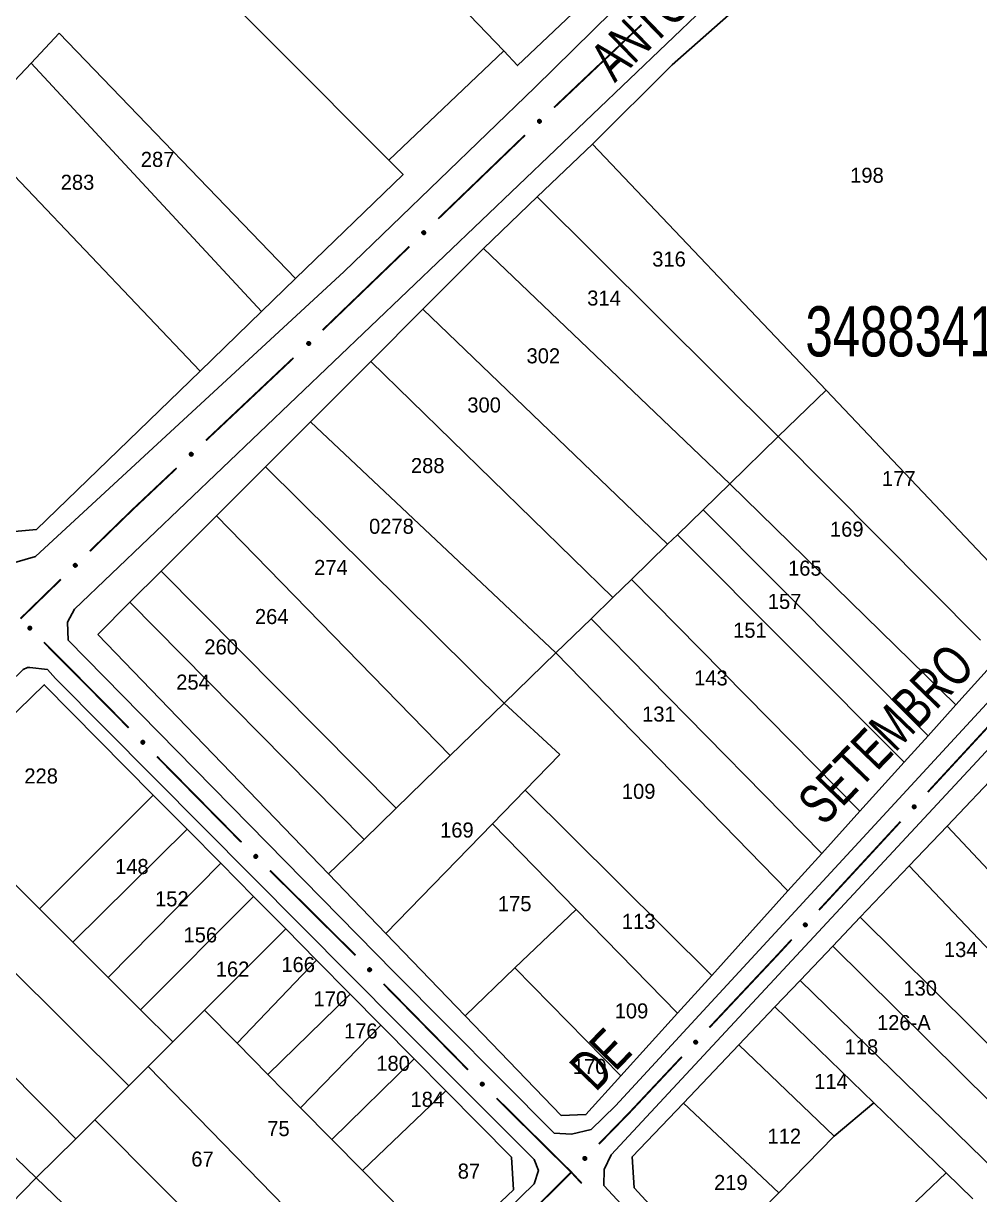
# Model space of a CAD drawing. Extents: x 199577 to 200882, y 4838726 to 4840156.
# Drawn here: x 200182.5 to 200277.8, y 4839641.4 to 4839758.1 of the extents above; entities that cross this region are included whole.
import ezdxf
from ezdxf.enums import TextEntityAlignment as Align

# ---------------------------------------------------------------- set-up
doc = ezdxf.new("R2010")
doc.units = 0
doc.header["$LTSCALE"] = 1.5
doc.header["$MEASUREMENT"] = 0
for name, color, linetype in [('CD_MALHA_LOTES', 7, 'CONTINUOUS'), ('CD_TXT_QUADRA', 2, 'CONTINUOUS'), ('RU-QUADRA', 210, 'CONTINUOUS'), ('SV-EIXO-RUA-PAV', 20, 'CONTINUOUS'), ('SV-RUA-PAVIM', 7, 'CONTINUOUS'), ('SV-TXT-RUA-PAV', 7, 'CONTINUOUS'), ('Th_NmrPorta', 1, 'CONTINUOUS')]:
    doc.layers.add(name, color=color, linetype=linetype)
doc.styles.add('ARIAL', font='ARIAL.SHX')

msp = doc.modelspace()

# ---------------------------------------------------------------- linework, layer by layer
at = {"layer": 'CD_MALHA_LOTES', "linetype": 'Continuous', "flags": 128}
for points in [[(200230.39, 4839755.31), (200209, 4839777.59)], [(200239.23, 4839746.02), (200247.15, 4839753.92), (200260.64, 4839765.85), (200271.15, 4839772.37), (200300.98, 4839723.55)], [(200218.94, 4839744.42), (200196.71, 4839766.75), (200201.67, 4839771.12)], [(200240.85, 4839762.5), (200231.77, 4839753.86)], [(200183.3, 4839754.1), (200186.11, 4839757.07)], [(200186.11, 4839757.07), (200209.64, 4839732.63)], [(200230.39, 4839755.31), (200218.94, 4839744.42)], [(200231.77, 4839753.86), (200230.39, 4839755.31)], [(200177.13, 4839747.57), (200183.3, 4839754.1)], [(200206.25, 4839729.34), (200183.3, 4839754.1)], [(200200.13, 4839723.41), (200177.13, 4839747.57)], [(200233.73, 4839740.76), (200239.23, 4839746.02)], [(200262.49, 4839721.5), (200239.23, 4839746.02)], [(200218.94, 4839744.42), (200220.35, 4839743), (200209.64, 4839732.63)], [(200228.36, 4839735.63), (200233.73, 4839740.76)], [(200257.73, 4839716.88), (200233.73, 4839740.76)], [(200222.32, 4839729.59), (200228.36, 4839735.63)], [(200252.9, 4839712.18), (200228.36, 4839735.63)], [(200209.64, 4839732.63), (200206.25, 4839729.34)], [(200200.13, 4839723.41), (200183.82, 4839707.61), (200180.56, 4839707.34), (200160.43, 4839729.9)], [(200206.25, 4839729.34), (200200.13, 4839723.41)], [(200217.13, 4839724.38), (200222.32, 4839729.59)], [(200246.7, 4839706.15), (200222.32, 4839729.59)], [(200211.12, 4839718.36), (200217.13, 4839724.38)], [(200241.26, 4839700.86), (200217.13, 4839724.38)], [(200257.73, 4839716.88), (200262.49, 4839721.5)], [(200262.49, 4839721.5), (200281.78, 4839701.17)], [(200206.64, 4839713.87), (200211.12, 4839718.36)], [(200235.57, 4839695.33), (200211.12, 4839718.36)], [(200252.9, 4839712.18), (200257.73, 4839716.88)], [(200277.87, 4839696.61), (200257.73, 4839716.88)], [(200201.76, 4839708.99), (200206.64, 4839713.87)], [(200230.42, 4839690.31), (200206.64, 4839713.87)], [(200250.24, 4839709.59), (200252.9, 4839712.18)], [(200275.43, 4839690.15), (200252.9, 4839712.18)], [(200196.26, 4839703.47), (200201.76, 4839708.99)], [(200225.05, 4839685.1), (200201.76, 4839708.99)], [(200247.68, 4839707.1), (200250.24, 4839709.59)], [(200272.65, 4839687.08), (200250.24, 4839709.59)], [(200246.7, 4839706.15), (200247.68, 4839707.1)], [(200270.27, 4839684.44), (200247.68, 4839707.1)], [(200243.1, 4839702.65), (200246.7, 4839706.15)], [(200193.15, 4839700.37), (200196.26, 4839703.47)], [(200219.68, 4839679.87), (200196.26, 4839703.47)], [(200241.26, 4839700.86), (200243.1, 4839702.65)], [(200265.87, 4839679.57), (200243.1, 4839702.65)], [(200239.08, 4839698.74), (200241.26, 4839700.86)], [(200193.15, 4839700.37), (200189.94, 4839697.15)], [(200216.47, 4839676.75), (200193.15, 4839700.37)], [(200235.57, 4839695.33), (200239.08, 4839698.74)], [(200262.06, 4839675.35), (200239.08, 4839698.74)], [(200189.94, 4839697.15), (200212.92, 4839673.3)], [(200230.42, 4839690.31), (200235.57, 4839695.33)], [(200258.69, 4839671.61), (200235.57, 4839695.33)], [(200279.77, 4839694.96), (200275.43, 4839690.15)], [(200173.03, 4839680.92), (200184.61, 4839692.15), (200195.47, 4839681.17)], [(200225.05, 4839685.1), (200230.42, 4839690.31)], [(200235.97, 4839685.21), (200230.42, 4839690.31)], [(200275.43, 4839690.15), (200272.65, 4839687.08)], [(200272.65, 4839687.08), (200270.27, 4839684.44)], [(200219.68, 4839679.87), (200225.05, 4839685.1)], [(200232.52, 4839681.65), (200235.97, 4839685.21)], [(200270.27, 4839684.44), (200265.87, 4839679.57)], [(200274.55, 4839678.08), (200279.96, 4839683.78)], [(200184.14, 4839669.83), (200173.03, 4839680.92)], [(200184.14, 4839669.83), (200195.47, 4839681.17)], [(200195.47, 4839681.17), (200198.83, 4839677.78)], [(200229.25, 4839678.29), (200232.52, 4839681.65)], [(200251.1, 4839663.2), (200232.52, 4839681.65)], [(200216.47, 4839676.75), (200219.68, 4839679.87)], [(200265.87, 4839679.57), (200262.06, 4839675.35)], [(200218.65, 4839667.36), (200229.25, 4839678.29)], [(200237.59, 4839669.77), (200229.25, 4839678.29)], [(200187.46, 4839666.52), (200198.83, 4839677.78)], [(200198.83, 4839677.78), (200202.19, 4839674.38)], [(200270.78, 4839674.12), (200274.55, 4839678.08)], [(200296.71, 4839654.49), (200274.55, 4839678.08)], [(200193.05, 4839652.2), (200168.52, 4839676.55)], [(200212.92, 4839673.3), (200216.47, 4839676.75)], [(200262.06, 4839675.35), (200258.69, 4839671.61)], [(200190.99, 4839662.99), (200202.19, 4839674.38)], [(200202.19, 4839674.38), (200205.46, 4839671.07)], [(200265.9, 4839668.99), (200270.78, 4839674.12)], [(200292.79, 4839650.92), (200270.78, 4839674.12)], [(200218.65, 4839667.36), (200212.92, 4839673.3)], [(200187.76, 4839646.9), (200163.33, 4839671.52)], [(200258.69, 4839671.61), (200251.1, 4839663.2)], [(200194.21, 4839659.78), (200205.46, 4839671.07)], [(200205.46, 4839671.07), (200208.67, 4839667.82)], [(200187.46, 4839666.52), (200184.14, 4839669.83)], [(200231.5, 4839663.94), (200237.59, 4839669.77)], [(200237.59, 4839669.77), (200247.7, 4839659.44)], [(200263.16, 4839666.11), (200265.9, 4839668.99)], [(200288.26, 4839646.8), (200265.9, 4839668.99)], [(200200.58, 4839659.72), (200208.67, 4839667.82)], [(200208.67, 4839667.82), (200211.74, 4839664.72)], [(200183.79, 4839643.01), (200158.82, 4839667.15)], [(200226.53, 4839659.18), (200218.65, 4839667.36)], [(200190.99, 4839662.99), (200187.46, 4839666.52)], [(200259.92, 4839662.7), (200263.16, 4839666.11)], [(200285.35, 4839644.15), (200263.16, 4839666.11)], [(200203.81, 4839656.44), (200211.74, 4839664.72)], [(200211.74, 4839664.72), (200215.08, 4839661.33)], [(200226.53, 4839659.18), (200231.5, 4839663.94)], [(200242.06, 4839653.19), (200231.5, 4839663.94)], [(200251.1, 4839663.2), (200247.7, 4839659.44)], [(200194.21, 4839659.78), (200190.99, 4839662.99)], [(200257.4, 4839660.06), (200259.92, 4839662.7)], [(200282.03, 4839641.13), (200259.92, 4839662.7)], [(200206.87, 4839653.33), (200215.08, 4839661.33)], [(200215.08, 4839661.33), (200218.15, 4839658.23)], [(200197.43, 4839656.57), (200194.21, 4839659.78)], [(200197.43, 4839656.57), (200200.58, 4839659.72)], [(200203.81, 4839656.44), (200200.58, 4839659.72)], [(200253.81, 4839656.27), (200257.4, 4839660.06)], [(200267.24, 4839650.51), (200257.4, 4839660.06)], [(200242.06, 4839653.19), (200238.57, 4839649.32), (200236.11, 4839649.23), (200226.53, 4839659.18)], [(200247.7, 4839659.44), (200242.06, 4839653.19)], [(200210.14, 4839650.01), (200218.15, 4839658.23)], [(200218.15, 4839658.23), (200221.46, 4839654.89)], [(200194.97, 4839654.12), (200197.43, 4839656.57)], [(200206.87, 4839653.33), (200203.81, 4839656.44)], [(200248.29, 4839650.48), (200253.81, 4839656.27)], [(200263.31, 4839647.16), (200253.81, 4839656.27)], [(200193.05, 4839652.2), (200194.97, 4839654.12)], [(200214.81, 4839633.74), (200194.97, 4839654.12)], [(200213.25, 4839646.85), (200221.46, 4839654.89)], [(200221.46, 4839654.89), (200224.62, 4839651.69)], [(200210.14, 4839650.01), (200206.87, 4839653.33)], [(200189.65, 4839648.8), (200193.05, 4839652.2)], [(200216.32, 4839643.74), (200224.62, 4839651.69)], [(200224.62, 4839651.69), (200231.16, 4839645.07), (200231.35, 4839641.84), (200224.54, 4839635.39)], [(200250.59, 4839634.2), (200243.38, 4839642.02), (200243.18, 4839645.11), (200248.29, 4839650.48)], [(200248.29, 4839650.48), (200257.79, 4839641.53)], [(200267.24, 4839650.51), (200263.31, 4839647.16)], [(200274.45, 4839643.51), (200267.24, 4839650.51)], [(200213.25, 4839646.85), (200210.14, 4839650.01)], [(200187.76, 4839646.9), (200189.65, 4839648.8)], [(200209.72, 4839628.63), (200189.65, 4839648.8)], [(200183.79, 4839643.01), (200187.76, 4839646.9)], [(200216.32, 4839643.74), (200213.25, 4839646.85)], [(200257.79, 4839641.53), (200263.31, 4839647.16)], [(200224.54, 4839635.39), (200216.32, 4839643.74)], [(200257.18, 4839627.06), (200274.45, 4839643.51)], [(200277.11, 4839640.93), (200274.45, 4839643.51)], [(200178.71, 4839637.85), (200183.79, 4839643.01)], [(200204.36, 4839623.24), (200183.79, 4839643.01)], [(200250.59, 4839634.2), (200257.79, 4839641.53)]]:
    msp.add_lwpolyline(points, dxfattribs=at)
at = {"layer": 'RU-QUADRA', "linetype": 'Continuous'}
for points in [[(200247.15, 4839753.92), (200260.64, 4839765.85)], [(200239.23, 4839746.02), (200247.15, 4839753.92)], [(200233.73, 4839740.76), (200239.23, 4839746.02)], [(200228.36, 4839735.63), (200233.73, 4839740.76)], [(200222.32, 4839729.59), (200228.36, 4839735.63)], [(200217.13, 4839724.38), (200222.32, 4839729.59)], [(200211.12, 4839718.36), (200217.13, 4839724.38)], [(200206.64, 4839713.87), (200211.12, 4839718.36)], [(200201.76, 4839708.99), (200206.64, 4839713.87)], [(200196.26, 4839703.47), (200201.76, 4839708.99)], [(200193.15, 4839700.37), (200196.26, 4839703.47)], [(200189.94, 4839697.15), (200193.15, 4839700.37)], [(200279.77, 4839694.96), (200275.43, 4839690.15)], [(200275.43, 4839690.15), (200272.65, 4839687.08)], [(200272.65, 4839687.08), (200270.27, 4839684.44)], [(200270.27, 4839684.44), (200265.87, 4839679.57)], [(200265.87, 4839679.57), (200262.06, 4839675.35)], [(200262.06, 4839675.35), (200258.69, 4839671.61)], [(200258.69, 4839671.61), (200251.1, 4839663.2)], [(200251.1, 4839663.2), (200247.7, 4839659.44)], [(200247.7, 4839659.44), (200242.06, 4839653.19)], [(200238.57, 4839649.32), (200236.11, 4839649.23)]]:
    msp.add_lwpolyline(points, dxfattribs=at)
at = {"layer": 'RU-QUADRA', "linetype": 'Continuous', "flags": 128}
for points in [[(200240.85, 4839762.5), (200231.77, 4839753.86), (200230.39, 4839755.31), (200218.94, 4839744.42), (200220.35, 4839743), (200209.64, 4839732.63), (200206.25, 4839729.34), (200200.13, 4839723.41), (200183.82, 4839707.61), (200180.56, 4839707.34), (200160.43, 4839729.9), (200137.46, 4839755.65), (200137.64, 4839758.16)], [(200236.11, 4839649.23), (200226.53, 4839659.18), (200218.65, 4839667.36), (200212.92, 4839673.3), (200189.94, 4839697.15)], [(200126.3, 4839635.62), (200137.87, 4839646.84), (200149.09, 4839657.72), (200154.26, 4839662.73), (200158.82, 4839667.15), (200163.33, 4839671.52), (200168.52, 4839676.55), (200173.03, 4839680.92), (200184.61, 4839692.15), (200195.47, 4839681.17), (200198.83, 4839677.78), (200202.19, 4839674.38), (200205.46, 4839671.07), (200208.67, 4839667.82), (200211.74, 4839664.72), (200215.08, 4839661.33), (200218.15, 4839658.23), (200221.46, 4839654.89), (200224.62, 4839651.69), (200231.16, 4839645.07), (200231.35, 4839641.84), (200224.54, 4839635.39)], [(200280.36, 4839601.94), (200262.46, 4839621.33), (200259.7, 4839624.33), (200257.18, 4839627.06), (200250.59, 4839634.2), (200243.38, 4839642.02), (200243.18, 4839645.11), (200248.29, 4839650.48), (200253.81, 4839656.27), (200257.4, 4839660.06), (200259.92, 4839662.7), (200263.16, 4839666.11), (200265.9, 4839668.99), (200270.78, 4839674.12), (200274.55, 4839678.08), (200279.96, 4839683.78)], [(200242.06, 4839653.19), (200238.57, 4839649.32)]]:
    msp.add_lwpolyline(points, dxfattribs=at)
at = {"layer": 'SV-EIXO-RUA-PAV', "const_width": 0.18}
for points in [[(200235.397725, 4839749.672898), (200244.109542, 4839757.925427)], [(200223.857742, 4839738.590221), (200232.498179, 4839746.917457)], [(200212.33716, 4839727.48724), (200220.977597, 4839735.814476)], [(200200.710676, 4839716.495349), (200209.441322, 4839724.727956)], [(200193.43, 4839709.63), (200197.80046, 4839713.751147)], [(200189.135171, 4839705.450314), (200192.718412, 4839708.937489)], [(200192.718412, 4839708.937489), (200193.43, 4839709.63)], [(200182.24, 4839698.74), (200186.268579, 4839702.660574)], [(200190.52, 4839690.4), (200184.581093, 4839696.381943)], [(200190.920448, 4839689.993476), (200190.52, 4839690.4)], [(200193.025735, 4839687.856242), (200190.920448, 4839689.993476)], [(200280.766975, 4839690.280557), (200275.340573, 4839684.402278)], [(200203.7, 4839677.02), (200195.832784, 4839685.006597)], [(200275.2, 4839684.25), (200272.628542, 4839681.462059)], [(200275.340573, 4839684.402278), (200275.2, 4839684.25)], [(200269.916575, 4839678.521781), (200261.780674, 4839669.700947)], [(200204.260238, 4839676.463946), (200203.7, 4839677.02)], [(200215.616275, 4839665.192726), (200207.099247, 4839673.646141)], [(200259.068707, 4839666.760669), (200257.712724, 4839665.29053)], [(200257.62, 4839665.19), (200250.869097, 4839657.999119)], [(200257.712724, 4839665.29053), (200257.62, 4839665.19)], [(200226.830001, 4839653.779931), (200218.420979, 4839662.340792)], [(200248.131293, 4839655.082884), (200243.340135, 4839649.979472)], [(200237.12, 4839643.58), (200229.66514, 4839650.958321)], [(200242.89, 4839649.5), (200239.85915, 4839646.390358)], [(200243.340135, 4839649.979472), (200242.89, 4839649.5)], [(200237.066319, 4839643.526792), (200228.543548, 4839635.079167)], [(200237.468224, 4839643.205723), (200237.12, 4839643.58)], [(200238.149391, 4839642.473595), (200237.468224, 4839643.205723)]]:
    msp.add_lwpolyline(points, dxfattribs=at)
at = {"layer": 'SV-EIXO-RUA-PAV'}
for points in [[(200233.765742, 4839748.278582), (200233.766372, 4839748.327487), (200233.776915, 4839748.369389), (200233.795767, 4839748.401806), (200233.819895, 4839748.426109), (200233.84738, 4839748.448191), (200233.880002, 4839748.464341), (200233.92018, 4839748.474246), (200233.969242, 4839748.473958), (200234.011457, 4839748.460337), (200234.044227, 4839748.443555), (200234.071017, 4839748.419855), (200234.092022, 4839748.392795), (200234.107677, 4839748.358354), (200234.117317, 4839748.31754), (200234.115833, 4839748.268213), (200234.105216, 4839748.227204), (200234.086158, 4839748.196327), (200234.062161, 4839748.169545), (200234.033831, 4839748.147337), (200234.001717, 4839748.131668), (200233.960606, 4839748.122036), (200233.911939, 4839748.124146), (200233.870917, 4839748.134269), (200233.839781, 4839748.152888), (200233.813946, 4839748.177107), (200233.791462, 4839748.204405), (200233.773862, 4839748.236522), (200233.765742, 4839748.278582)], [(200222.237825, 4839737.181905), (200222.238035, 4839737.230813), (200222.248216, 4839737.272804), (200222.266788, 4839737.305383), (200222.290706, 4839737.329892), (200222.318, 4839737.352211), (200222.350482, 4839737.368641), (200222.390573, 4839737.378892), (200222.439636, 4839737.379025), (200222.481966, 4839737.365769), (200222.51488, 4839737.34927), (200222.541873, 4839737.325801), (200222.56311, 4839737.298923), (200222.579062, 4839737.264618), (200222.589052, 4839737.223888), (200222.587993, 4839737.17455), (200222.57773, 4839737.133452), (200222.558938, 4839737.102412), (200222.535172, 4839737.075425), (200222.507035, 4839737.052973), (200222.475057, 4839737.037028), (200222.43403, 4839737.027043), (200222.385347, 4839737.028734), (200222.34424, 4839737.038503), (200222.312944, 4839737.056853), (200222.286901, 4839737.080849), (200222.264183, 4839737.107952), (200222.246308, 4839737.139916), (200222.237825, 4839737.181905)], [(200210.780156, 4839726.139557), (200210.780366, 4839726.188465), (200210.790547, 4839726.230456), (200210.809119, 4839726.263035), (200210.833037, 4839726.287544), (200210.860331, 4839726.309862), (200210.892813, 4839726.326293), (200210.932904, 4839726.336543), (200210.981967, 4839726.336677), (200211.024297, 4839726.32342), (200211.057211, 4839726.306921), (200211.084204, 4839726.283452), (200211.105441, 4839726.256575), (200211.121392, 4839726.22227), (200211.131383, 4839726.18154), (200211.130324, 4839726.132202), (200211.12006, 4839726.091104), (200211.101269, 4839726.060064), (200211.077503, 4839726.033076), (200211.049365, 4839726.010625), (200211.017387, 4839725.99468), (200210.976361, 4839725.984695), (200210.927678, 4839725.986385), (200210.88657, 4839725.996154), (200210.855275, 4839726.014505), (200210.829232, 4839726.038501), (200210.806514, 4839726.065604), (200210.788638, 4839726.097568), (200210.780156, 4839726.139557)], [(200199.075512, 4839715.104765), (200199.076254, 4839715.153668), (200199.086892, 4839715.195546), (200199.105818, 4839715.22792), (200199.130002, 4839715.252168), (200199.157537, 4839715.274187), (200199.190196, 4839715.290263), (200199.230397, 4839715.300076), (200199.279458, 4839715.299675), (200199.321641, 4839715.285958), (200199.354374, 4839715.269102), (200199.381109, 4839715.24534), (200199.402052, 4839715.218232), (200199.417629, 4839715.183756), (200199.427176, 4839715.14292), (200199.425579, 4839715.093596), (200199.414868, 4839715.052612), (200199.39574, 4839715.021779), (200199.371681, 4839714.995052), (200199.343301, 4839714.972908), (200199.311151, 4839714.957313), (200199.270018, 4839714.947775), (200199.221356, 4839714.949996), (200199.180358, 4839714.960212), (200199.149264, 4839714.978902), (200199.123484, 4839715.00318), (200199.101063, 4839715.030529), (200199.083536, 4839715.062686), (200199.075512, 4839715.104765)], [(200187.522133, 4839704.034125), (200187.522104, 4839704.083034), (200187.532081, 4839704.125074), (200187.550494, 4839704.157743), (200187.574293, 4839704.182368), (200187.601477, 4839704.20482), (200187.633879, 4839704.221408), (200187.673919, 4839704.231853), (200187.722981, 4839704.232226), (200187.765376, 4839704.219176), (200187.798369, 4839704.202837), (200187.825476, 4839704.1795), (200187.846844, 4839704.152726), (200187.862962, 4839704.118499), (200187.873151, 4839704.077819), (200187.872333, 4839704.028476), (200187.862269, 4839703.987328), (200187.843629, 4839703.956197), (200187.819995, 4839703.929094), (200187.791967, 4839703.906506), (200187.760067, 4839703.890406), (200187.719089, 4839703.880221), (200187.670399, 4839703.881674), (200187.629244, 4839703.891243), (200187.59786, 4839703.90944), (200187.571701, 4839703.933309), (200187.548851, 4839703.960301), (200187.53082, 4839703.992178), (200187.522133, 4839704.034125)], [(200183.195105, 4839697.621732), (200183.146199, 4839697.621215), (200183.104062, 4839697.630772), (200183.071211, 4839697.648858), (200183.046349, 4839697.67241), (200183.023628, 4839697.699369), (200183.006717, 4839697.731604), (200182.995873, 4839697.771538), (200182.99501, 4839697.820594), (200183.007637, 4839697.863116), (200183.023646, 4839697.896271), (200183.046711, 4839697.92361), (200183.073271, 4839697.945244), (200183.107335, 4839697.961702), (200183.147912, 4839697.972297), (200183.19726, 4839697.97197), (200183.238507, 4839697.962318), (200183.269822, 4839697.94399), (200183.29716, 4839697.920627), (200183.320026, 4839697.892826), (200183.336444, 4839697.861088), (200183.347037, 4839697.820214), (200183.34607, 4839697.771511), (200183.336912, 4839697.730263), (200183.319028, 4839697.698699), (200183.295422, 4839697.672303), (200183.268659, 4839697.649185), (200183.236964, 4839697.630837), (200183.195105, 4839697.621732)], [(200194.451666, 4839686.25181), (200194.402759, 4839686.251485), (200194.360659, 4839686.261207), (200194.327879, 4839686.279422), (200194.30311, 4839686.303071), (200194.280495, 4839686.330119), (200194.26371, 4839686.36242), (200194.253023, 4839686.402396), (200194.252353, 4839686.451455), (200194.265146, 4839686.493927), (200194.281284, 4839686.52702), (200194.304457, 4839686.554268), (200194.331101, 4839686.575797), (200194.36523, 4839686.592122), (200194.405848, 4839686.602557), (200194.455194, 4839686.602037), (200194.496403, 4839686.592223), (200194.527646, 4839686.573772), (200194.554892, 4839686.550303), (200194.577649, 4839686.522412), (200194.593942, 4839686.49061), (200194.604375, 4839686.449695), (200194.603217, 4839686.400997), (200194.593898, 4839686.359785), (200194.57589, 4839686.328291), (200194.55218, 4839686.301987), (200194.525327, 4839686.278975), (200194.49356, 4839686.260751), (200194.451666, 4839686.25181)], [(200271.450889, 4839680.022902), (200271.453555, 4839679.974066), (200271.445861, 4839679.931549), (200271.429236, 4839679.897935), (200271.4068, 4839679.872062), (200271.380866, 4839679.848177), (200271.349406, 4839679.829865), (200271.309987, 4839679.817276), (200271.261017, 4839679.814257), (200271.217981, 4839679.825002), (200271.184154, 4839679.839538), (200271.155827, 4839679.861379), (200271.133047, 4839679.886962), (200271.115106, 4839679.920269), (200271.102738, 4839679.960341), (200271.100895, 4839680.009656), (200271.108724, 4839680.051287), (200271.125658, 4839680.083378), (200271.147796, 4839680.111716), (200271.174565, 4839680.135783), (200271.20555, 4839680.15358), (200271.245919, 4839680.165961), (200271.294617, 4839680.167135), (200271.336228, 4839680.1598), (200271.368548, 4839680.143321), (200271.395956, 4839680.120898), (200271.420229, 4839680.095177), (200271.439953, 4839680.06432), (200271.450889, 4839680.022902)], [(200205.704174, 4839674.875698), (200205.655273, 4839674.874822), (200205.613067, 4839674.884068), (200205.580084, 4839674.901912), (200205.555049, 4839674.92528), (200205.53213, 4839674.952072), (200205.514983, 4839674.984181), (200205.503845, 4839675.024034), (200205.502621, 4839675.073082), (200205.514935, 4839675.115697), (200205.530699, 4839675.148969), (200205.553563, 4839675.176476), (200205.579963, 4839675.198305), (200205.613905, 4839675.215014), (200205.654403, 4839675.225906), (200205.703752, 4839675.225943), (200205.745068, 4839675.216594), (200205.776518, 4839675.198497), (200205.804026, 4839675.175336), (200205.827097, 4839675.147704), (200205.843748, 4839675.116088), (200205.854642, 4839675.075293), (200205.854032, 4839675.026585), (200205.845179, 4839674.98527), (200205.827528, 4839674.953575), (200205.804116, 4839674.927006), (200205.777524, 4839674.903692), (200205.745964, 4839674.885111), (200205.704174, 4839674.875698)], [(200260.603022, 4839668.261789), (200260.605688, 4839668.212954), (200260.597993, 4839668.170437), (200260.581369, 4839668.136822), (200260.558933, 4839668.110949), (200260.532998, 4839668.087065), (200260.501539, 4839668.068753), (200260.46212, 4839668.056163), (200260.413149, 4839668.053145), (200260.370113, 4839668.06389), (200260.336286, 4839668.078425), (200260.30796, 4839668.100267), (200260.285179, 4839668.125849), (200260.267239, 4839668.159157), (200260.25487, 4839668.199229), (200260.253027, 4839668.248544), (200260.260857, 4839668.290174), (200260.27779, 4839668.322265), (200260.299928, 4839668.350604), (200260.326697, 4839668.37467), (200260.357683, 4839668.392468), (200260.398051, 4839668.404848), (200260.446749, 4839668.406022), (200260.48836, 4839668.398687), (200260.52068, 4839668.382209), (200260.548089, 4839668.359785), (200260.572361, 4839668.334065), (200260.592085, 4839668.303207), (200260.603022, 4839668.261789)], [(200217.041627, 4839663.587961), (200216.99272, 4839663.587706), (200216.950634, 4839663.597487), (200216.91788, 4839663.615748), (200216.893144, 4839663.639433), (200216.870567, 4839663.666513), (200216.853829, 4839663.698837), (200216.843197, 4839663.738829), (200216.842597, 4839663.787888), (200216.855451, 4839663.830343), (200216.871636, 4839663.863412), (200216.894847, 4839663.890627), (200216.921522, 4839663.912119), (200216.955673, 4839663.928395), (200216.996306, 4839663.938773), (200217.045652, 4839663.938183), (200217.086846, 4839663.928311), (200217.118063, 4839663.909816), (200217.145276, 4839663.886307), (200217.167994, 4839663.858384), (200217.184242, 4839663.826559), (200217.194617, 4839663.785629), (200217.193389, 4839663.736933), (200217.184012, 4839663.695734), (200217.16596, 4839663.664266), (200217.142212, 4839663.637996), (200217.115327, 4839663.615021), (200217.083534, 4839663.596842), (200217.041627, 4839663.587961)], [(200249.678792, 4839656.570408), (200249.681027, 4839656.521551), (200249.672958, 4839656.479104), (200249.656037, 4839656.445637), (200249.633374, 4839656.419963), (200249.60723, 4839656.396308), (200249.57561, 4839656.378275), (200249.536081, 4839656.366033), (200249.487086, 4839656.363447), (200249.444146, 4839656.374572), (200249.410449, 4839656.389405), (200249.382317, 4839656.411495), (200249.359763, 4839656.437278), (200249.342117, 4839656.470743), (200249.330102, 4839656.510922), (200249.328694, 4839656.560251), (200249.336891, 4839656.601811), (200249.354107, 4839656.633752), (200249.376494, 4839656.661894), (200249.403475, 4839656.685723), (200249.434616, 4839656.703246), (200249.475092, 4839656.71527), (200249.523798, 4839656.716015), (200249.565343, 4839656.708313), (200249.597517, 4839656.69155), (200249.624726, 4839656.668885), (200249.64877, 4839656.642952), (200249.668221, 4839656.611921), (200249.678792, 4839656.570408)], [(200228.268333, 4839652.185908), (200228.219433, 4839652.184962), (200228.177214, 4839652.194149), (200228.144206, 4839652.211947), (200228.119138, 4839652.235279), (200228.096181, 4839652.262038), (200228.078988, 4839652.294123), (200228.067794, 4839652.333961), (200228.066502, 4839652.383007), (200228.078755, 4839652.425639), (200228.094472, 4839652.458933), (200228.117297, 4839652.486473), (200228.143666, 4839652.508339), (200228.177585, 4839652.525096), (200228.218067, 4839652.536045), (200228.267416, 4839652.536152), (200228.308746, 4839652.526861), (200228.340221, 4839652.508808), (200228.367762, 4839652.485686), (200228.390872, 4839652.458087), (200228.407567, 4839652.426494), (200228.418519, 4839652.385715), (200228.417978, 4839652.337006), (200228.409182, 4839652.295679), (200228.391576, 4839652.263959), (200228.368202, 4839652.237356), (200228.341643, 4839652.214005), (200228.31011, 4839652.195379), (200228.268333, 4839652.185908)], [(200238.642314, 4839644.984175), (200238.643635, 4839644.935285), (200238.634772, 4839644.892995), (200238.617228, 4839644.859852), (200238.594088, 4839644.834606), (200238.567506, 4839644.811445), (200238.535554, 4839644.794006), (200238.495803, 4839644.782507), (200238.446769, 4839644.780838), (200238.404044, 4839644.792764), (200238.37063, 4839644.808226), (200238.342916, 4839644.830839), (200238.320849, 4839644.857039), (200238.303832, 4839644.890828), (200238.292572, 4839644.931225), (200238.292087, 4839644.980572), (200238.301061, 4839645.021972), (200238.318871, 4839645.053584), (200238.341782, 4839645.081302), (200238.369203, 4839645.104623), (200238.400667, 4839645.12156), (200238.441361, 4839645.132824), (200238.490073, 4839645.132657), (200238.531466, 4839645.124179), (200238.56332, 4839645.106816), (200238.590101, 4839645.083647), (200238.613655, 4839645.057268), (200238.632522, 4839645.025878), (200238.642314, 4839644.984175)]]:
    msp.add_lwpolyline(points, close=True, dxfattribs=at)
for points in [[(200233.765742, 4839748.278582), (200233.92018, 4839748.474246)], [(200233.766372, 4839748.327487), (200233.880002, 4839748.464341)], [(200233.767168, 4839748.305207), (200233.895012, 4839748.463902)], [(200233.771649, 4839748.256825), (200233.943446, 4839748.470313)], [(200233.772279, 4839748.351399), (200233.857943, 4839748.449462)], [(200233.773862, 4839748.236522), (200233.969242, 4839748.473958)], [(200233.776915, 4839748.369389), (200233.84738, 4839748.448191)], [(200233.786193, 4839748.223614), (200233.986718, 4839748.464315)], [(200233.791462, 4839748.204405), (200234.011457, 4839748.460337)], [(200233.8047, 4839748.194156), (200234.023004, 4839748.449819)], [(200233.813946, 4839748.177107), (200234.044227, 4839748.443555)], [(200233.829046, 4839748.166471), (200234.058143, 4839748.428599)], [(200233.839781, 4839748.152888), (200234.071017, 4839748.419855)], [(200233.858398, 4839748.145407), (200234.079674, 4839748.403885)], [(200233.870917, 4839748.134269), (200234.092022, 4839748.392795)], [(200233.893693, 4839748.129973), (200234.097138, 4839748.37156)], [(200233.911939, 4839748.124146), (200234.107677, 4839748.358354)], [(200233.938008, 4839748.126843), (200234.110639, 4839748.335482)], [(200233.960606, 4839748.122036), (200234.117317, 4839748.31754)], [(200233.983523, 4839748.132367), (200234.111262, 4839748.287204)], [(200234.001717, 4839748.131668), (200234.115833, 4839748.268213)], [(200234.020487, 4839748.142949), (200234.106203, 4839748.242941)], [(200234.033831, 4839748.147337), (200234.105216, 4839748.227204)], [(200222.237825, 4839737.181905), (200222.390573, 4839737.378892)], [(200222.238035, 4839737.230813), (200222.350482, 4839737.368641)], [(200222.239022, 4839737.208541), (200222.365495, 4839737.368331)], [(200222.243735, 4839737.254775), (200222.328552, 4839737.353573)], [(200222.24392, 4839737.160199), (200222.413872, 4839737.375158)], [(200222.246308, 4839737.139916), (200222.439636, 4839737.379025)], [(200222.248216, 4839737.272804), (200222.318, 4839737.352211)], [(200222.25875, 4839737.127115), (200222.457195, 4839737.369534)], [(200222.264183, 4839737.107952), (200222.481966, 4839737.365769)], [(200222.277509, 4839737.097817), (200222.493604, 4839737.355351)], [(200222.286901, 4839737.080849), (200222.51488, 4839737.34927)], [(200222.302093, 4839737.070343), (200222.528924, 4839737.334434)], [(200222.312944, 4839737.056853), (200222.541873, 4839737.325801)], [(200222.331625, 4839737.049532), (200222.550667, 4839737.309907)], [(200222.34424, 4839737.038503), (200222.56311, 4839737.298923)], [(200222.367051, 4839737.034403), (200222.568408, 4839737.277733)], [(200222.385347, 4839737.028734), (200222.579062, 4839737.264618)], [(200222.411392, 4839737.031654), (200222.58222, 4839737.241772)], [(200222.43403, 4839737.027043), (200222.589052, 4839737.223888)], [(200222.456857, 4839737.03757), (200222.583259, 4839737.193502)], [(200222.475057, 4839737.037028), (200222.587993, 4839737.17455)], [(200222.49373, 4839737.04847), (200222.578581, 4839737.149197)], [(200222.507035, 4839737.052973), (200222.57773, 4839737.133452)], [(200210.780156, 4839726.139557), (200210.932904, 4839726.336543)], [(200210.780366, 4839726.188465), (200210.892813, 4839726.326293)], [(200210.781353, 4839726.166193), (200210.907826, 4839726.325983)], [(200210.786066, 4839726.212427), (200210.870882, 4839726.311224)], [(200210.78625, 4839726.117851), (200210.956203, 4839726.33281)], [(200210.788638, 4839726.097568), (200210.981967, 4839726.336677)], [(200210.790547, 4839726.230456), (200210.860331, 4839726.309862)], [(200210.80108, 4839726.084766), (200210.999525, 4839726.327185)], [(200210.806514, 4839726.065604), (200211.024297, 4839726.32342)], [(200210.81984, 4839726.055469), (200211.035935, 4839726.313003)], [(200210.829232, 4839726.038501), (200211.057211, 4839726.306921)], [(200210.844424, 4839726.027995), (200211.071255, 4839726.292085)], [(200210.855275, 4839726.014505), (200211.084204, 4839726.283452)], [(200210.873955, 4839726.007184), (200211.092998, 4839726.267558)], [(200210.88657, 4839725.996154), (200211.105441, 4839726.256575)], [(200210.909382, 4839725.992055), (200211.110739, 4839726.235385)], [(200210.927678, 4839725.986385), (200211.121392, 4839726.22227)], [(200210.953723, 4839725.989306), (200211.124551, 4839726.199424)], [(200210.976361, 4839725.984695), (200211.131383, 4839726.18154)], [(200210.999188, 4839725.995222), (200211.12559, 4839726.151153)], [(200211.017387, 4839725.99468), (200211.130324, 4839726.132202)], [(200211.03606, 4839726.006122), (200211.120912, 4839726.106848)], [(200211.049365, 4839726.010625), (200211.12006, 4839726.091104)], [(200199.075512, 4839715.104765), (200199.230397, 4839715.300076)], [(200199.076254, 4839715.153668), (200199.190196, 4839715.290263)], [(200199.076999, 4839715.131387), (200199.205205, 4839715.289789)], [(200199.081369, 4839715.082994), (200199.253654, 4839715.296089)], [(200199.082216, 4839715.177567), (200199.168103, 4839715.275434)], [(200199.083536, 4839715.062686), (200199.279458, 4839715.299675)], [(200199.086892, 4839715.195546), (200199.157537, 4839715.274187)], [(200199.095838, 4839715.04975), (200199.296912, 4839715.289993)], [(200199.101063, 4839715.030529), (200199.321641, 4839715.285958)], [(200199.114277, 4839715.02025), (200199.333165, 4839715.275414)], [(200199.123484, 4839715.00318), (200199.354374, 4839715.269102)], [(200199.13856, 4839714.99251), (200199.368255, 4839715.254113)], [(200199.149264, 4839714.978902), (200199.381109, 4839715.24534)], [(200199.167863, 4839714.971378), (200199.389729, 4839715.229351)], [(200199.180358, 4839714.960212), (200199.402052, 4839715.218232)], [(200199.203123, 4839714.955864), (200199.407119, 4839715.196986)], [(200199.221356, 4839714.949996), (200199.417629, 4839715.183756)], [(200199.247431, 4839714.952633), (200199.420538, 4839715.160877)], [(200199.270018, 4839714.947775), (200199.427176, 4839715.14292)], [(200199.292958, 4839714.958053), (200199.421051, 4839715.112598)], [(200199.311151, 4839714.957313), (200199.425579, 4839715.093596)], [(200199.329947, 4839714.96855), (200199.415891, 4839715.068346)], [(200199.343301, 4839714.972908), (200199.414868, 4839715.052612)], [(200187.522104, 4839704.083034), (200187.633879, 4839704.221408)], [(200187.522133, 4839704.034125), (200187.673919, 4839704.231853)], [(200187.5232, 4839704.060767), (200187.648893, 4839704.221171)], [(200187.527688, 4839704.107024), (200187.612022, 4839704.206233)], [(200187.528333, 4839704.012449), (200187.697237, 4839704.228234)], [(200187.53082, 4839703.992178), (200187.722981, 4839704.232226)], [(200187.532081, 4839704.125074), (200187.601477, 4839704.20482)], [(200187.543324, 4839703.979437), (200187.740586, 4839704.22282)], [(200187.548851, 4839703.960301), (200187.765376, 4839704.219176)], [(200187.562226, 4839703.950232), (200187.777064, 4839704.208815)], [(200187.571701, 4839703.933309), (200187.798369, 4839704.202837)], [(200187.586943, 4839703.922878), (200187.812485, 4839704.18807)], [(200187.59786, 4839703.90944), (200187.825476, 4839704.1795)], [(200187.616576, 4839703.902211), (200187.834347, 4839704.163649)], [(200187.629244, 4839703.891243), (200187.846844, 4839704.152726)], [(200187.652076, 4839703.887254), (200187.852245, 4839704.131562)], [(200187.670399, 4839703.881674), (200187.862962, 4839704.118499)], [(200187.696429, 4839703.884722), (200187.866232, 4839704.095669)], [(200187.719089, 4839703.880221), (200187.873151, 4839704.077819)], [(200187.741865, 4839703.890859), (200187.867506, 4839704.047404)], [(200187.760067, 4839703.890406), (200187.872333, 4839704.028476)], [(200187.778684, 4839703.901938), (200187.863044, 4839704.003077)], [(200187.791967, 4839703.906506), (200187.862269, 4839703.987328)], [(200183.236964, 4839697.630837), (200182.99501, 4839697.820594)], [(200183.195105, 4839697.621732), (200182.995873, 4839697.771538)], [(200183.216718, 4839697.628148), (200182.99926, 4839697.79489)], [(200183.249579, 4839697.643467), (200183.004241, 4839697.838291)], [(200183.146199, 4839697.621215), (200183.006717, 4839697.731604)], [(200183.168454, 4839697.622533), (200183.006804, 4839697.74662)], [(200183.268659, 4839697.649185), (200183.007637, 4839697.863116)], [(200183.278594, 4839697.66266), (200183.017881, 4839697.874907)], [(200183.122155, 4839697.626559), (200183.02211, 4839697.709899)], [(200183.104062, 4839697.630772), (200183.023628, 4839697.699369)], [(200183.295422, 4839697.672303), (200183.023646, 4839697.896271)], [(200183.305701, 4839697.687648), (200183.038272, 4839697.910534)], [(200183.319028, 4839697.698699), (200183.046711, 4839697.92361)], [(200183.326071, 4839697.717486), (200183.062473, 4839697.932638)], [(200183.336912, 4839697.730263), (200183.073271, 4839697.945244)], [(200183.340673, 4839697.753133), (200183.09438, 4839697.950856)], [(200183.34607, 4839697.771511), (200183.107335, 4839697.961702)], [(200183.342763, 4839697.79751), (200183.130132, 4839697.9652)], [(200183.347037, 4839697.820214), (200183.147912, 4839697.972297)], [(200183.336172, 4839697.842882), (200183.178382, 4839697.966955)], [(200183.336444, 4839697.861088), (200183.19726, 4839697.97197)], [(200183.324726, 4839697.879589), (200183.222751, 4839697.962936)], [(200183.320026, 4839697.892826), (200183.238507, 4839697.962318)], [(200194.49356, 4839686.260751), (200194.252353, 4839686.451455)], [(200194.506225, 4839686.273332), (200194.261652, 4839686.469116)], [(200194.525327, 4839686.278975), (200194.265146, 4839686.493927)], [(200194.535315, 4839686.29241), (200194.275436, 4839686.505678)], [(200194.55218, 4839686.301987), (200194.281284, 4839686.52702)], [(200194.56252, 4839686.317293), (200194.295966, 4839686.541225)], [(200194.57589, 4839686.328291), (200194.304457, 4839686.554268)], [(200194.583006, 4839686.34705), (200194.320254, 4839686.563234)], [(200194.593898, 4839686.359785), (200194.331101, 4839686.575797)], [(200194.597748, 4839686.38264), (200194.352232, 4839686.581326)], [(200194.603217, 4839686.400997), (200194.36523, 4839686.592122)], [(200194.600012, 4839686.427008), (200194.38804, 4839686.59553)], [(200194.604375, 4839686.449695), (200194.405848, 4839686.602557)], [(200194.593599, 4839686.472406), (200194.436296, 4839686.597096)], [(200194.593942, 4839686.49061), (200194.455194, 4839686.602037)], [(200194.582297, 4839686.509157), (200194.480649, 4839686.592903)], [(200194.577649, 4839686.522412), (200194.496403, 4839686.592223)], [(200194.451666, 4839686.25181), (200194.253023, 4839686.402396)], [(200194.473304, 4839686.258141), (200194.256501, 4839686.425735)], [(200194.402759, 4839686.251485), (200194.26371, 4839686.36242)], [(200194.425019, 4839686.252715), (200194.263856, 4839686.377435)], [(200194.378736, 4839686.256924), (200194.279018, 4839686.340655)], [(200194.360659, 4839686.261207), (200194.280495, 4839686.330119)], [(200271.20555, 4839680.15358), (200271.100895, 4839680.009656)], [(200271.245919, 4839680.165961), (200271.102738, 4839679.960341)], [(200271.22375, 4839680.154109), (200271.106735, 4839679.991016)], [(200271.174565, 4839680.135783), (200271.108724, 4839680.051287)], [(200271.187582, 4839680.141061), (200271.1088, 4839680.035519)], [(200271.268789, 4839680.162688), (200271.11061, 4839679.94289)], [(200271.294617, 4839680.167135), (200271.115106, 4839679.920269)], [(200271.313215, 4839680.162551), (200271.126512, 4839679.907803)], [(200271.336228, 4839680.1598), (200271.133047, 4839679.886962)], [(200271.34947, 4839680.149531), (200271.146115, 4839679.876729)], [(200271.368548, 4839680.143321), (200271.155827, 4839679.861379)], [(200271.380174, 4839680.130493), (200271.169262, 4839679.853523)], [(200271.395956, 4839680.120898), (200271.184154, 4839679.839538)], [(200271.40633, 4839680.104511), (200271.20575, 4839679.834718)], [(200271.420229, 4839680.095177), (200271.217981, 4839679.825002)], [(200271.42678, 4839680.076367), (200271.242931, 4839679.8227)], [(200271.439953, 4839680.06432), (200271.261017, 4839679.814257)], [(200271.443529, 4839680.044212), (200271.286509, 4839679.819633)], [(200271.450889, 4839680.022902), (200271.309987, 4839679.817276)], [(200271.451261, 4839679.996242), (200271.334401, 4839679.829292)], [(200271.453555, 4839679.974066), (200271.349406, 4839679.829865)], [(200271.449274, 4839679.94981), (200271.370413, 4839679.846197)], [(200271.445861, 4839679.931549), (200271.380866, 4839679.848177)], [(200205.745964, 4839674.885111), (200205.502621, 4839675.073082)], [(200205.704174, 4839674.875698), (200205.503845, 4839675.024034)], [(200205.725739, 4839674.882273), (200205.50706, 4839675.047411)], [(200205.758487, 4839674.897834), (200205.511721, 4839675.090847)], [(200205.777524, 4839674.903692), (200205.514935, 4839675.115697)], [(200205.677518, 4839674.876303), (200205.514959, 4839674.999197)], [(200205.655273, 4839674.874822), (200205.514983, 4839674.984181)], [(200205.78736, 4839674.917239), (200205.525092, 4839675.127563)], [(200205.631191, 4839674.879989), (200205.530535, 4839674.96259)], [(200205.804116, 4839674.927006), (200205.530699, 4839675.148969)], [(200205.613067, 4839674.884068), (200205.53213, 4839674.952072)], [(200205.814282, 4839674.942427), (200205.54522, 4839675.163338)], [(200205.827528, 4839674.953575), (200205.553563, 4839675.176476)], [(200205.834432, 4839674.972413), (200205.569258, 4839675.18562)], [(200205.845179, 4839674.98527), (200205.579963, 4839675.198305)], [(200205.848771, 4839675.008167), (200205.60103, 4839675.204072)], [(200205.854032, 4839675.026585), (200205.613905, 4839675.215014)], [(200205.850534, 4839675.052558), (200205.636675, 4839675.218679)], [(200205.854642, 4839675.075293), (200205.654403, 4839675.225906)], [(200205.84361, 4839675.097881), (200205.684911, 4839675.220789)], [(200205.843748, 4839675.116088), (200205.703752, 4839675.225943)], [(200205.831894, 4839675.134502), (200205.729309, 4839675.217096)], [(200205.827097, 4839675.147704), (200205.745068, 4839675.216594)], [(200260.357683, 4839668.392468), (200260.253027, 4839668.248544)], [(200260.398051, 4839668.404848), (200260.25487, 4839668.199229)], [(200260.375882, 4839668.392997), (200260.258867, 4839668.229904)], [(200260.326697, 4839668.37467), (200260.260857, 4839668.290174)], [(200260.339715, 4839668.379948), (200260.260932, 4839668.274407)], [(200260.420921, 4839668.401576), (200260.262742, 4839668.181778)], [(200260.446749, 4839668.406022), (200260.267239, 4839668.159157)], [(200260.465347, 4839668.401439), (200260.278644, 4839668.146691)], [(200260.48836, 4839668.398687), (200260.285179, 4839668.125849)], [(200260.501602, 4839668.388418), (200260.298247, 4839668.115616)], [(200260.52068, 4839668.382209), (200260.30796, 4839668.100267)], [(200260.532306, 4839668.36938), (200260.321394, 4839668.09241)], [(200260.548089, 4839668.359785), (200260.336286, 4839668.078425)], [(200260.558462, 4839668.343398), (200260.357883, 4839668.073605)], [(200260.572361, 4839668.334065), (200260.370113, 4839668.06389)], [(200260.578912, 4839668.315255), (200260.395063, 4839668.061588)], [(200260.592085, 4839668.303207), (200260.413149, 4839668.053145)], [(200260.595661, 4839668.283099), (200260.438641, 4839668.05852)], [(200260.603022, 4839668.261789), (200260.46212, 4839668.056163)], [(200260.603393, 4839668.235129), (200260.486533, 4839668.06818)], [(200260.605688, 4839668.212954), (200260.501539, 4839668.068753)], [(200260.601406, 4839668.188698), (200260.522545, 4839668.085085)], [(200260.597993, 4839668.170437), (200260.532998, 4839668.087065)], [(200217.083534, 4839663.596842), (200216.842597, 4839663.787888)], [(200217.041627, 4839663.587961), (200216.843197, 4839663.738829)], [(200217.063274, 4839663.594262), (200216.846709, 4839663.762162)], [(200217.096217, 4839663.609405), (200216.851922, 4839663.805536)], [(200216.99272, 4839663.587706), (200216.853829, 4839663.698837)], [(200217.014981, 4839663.588904), (200216.853996, 4839663.713852)], [(200217.115327, 4839663.615021), (200216.855451, 4839663.830343)], [(200217.125334, 4839663.628443), (200216.865757, 4839663.842079)], [(200216.968704, 4839663.593178), (200216.869105, 4839663.677051)], [(200216.950634, 4839663.597487), (200216.870567, 4839663.666513)], [(200217.142212, 4839663.637996), (200216.871636, 4839663.863412)], [(200217.152573, 4839663.653287), (200216.886338, 4839663.877596)], [(200217.16596, 4839663.664266), (200216.894847, 4839663.890627)], [(200217.173102, 4839663.683015), (200216.910657, 4839663.899571)], [(200217.184012, 4839663.695734), (200216.921522, 4839663.912119)], [(200217.187894, 4839663.718584), (200216.94266, 4839663.917618)], [(200217.193389, 4839663.736933), (200216.955673, 4839663.928395)], [(200217.190221, 4839663.762948), (200216.978488, 4839663.931771)], [(200217.194617, 4839663.785629), (200216.996306, 4839663.938773)], [(200217.183873, 4839663.808356), (200217.026747, 4839663.933269)], [(200217.184242, 4839663.826559), (200217.045652, 4839663.938183)], [(200217.172623, 4839663.845123), (200217.071094, 4839663.929013)], [(200217.167994, 4839663.858384), (200217.086846, 4839663.928311)], [(200249.434616, 4839656.703246), (200249.328694, 4839656.560251)], [(200249.475092, 4839656.71527), (200249.330102, 4839656.510922)], [(200249.452819, 4839656.703615), (200249.33437, 4839656.541561)], [(200249.416538, 4839656.690886), (200249.336827, 4839656.586044)], [(200249.403475, 4839656.685723), (200249.336891, 4839656.601811)], [(200249.497932, 4839656.711796), (200249.33782, 4839656.493402)], [(200249.523798, 4839656.716015), (200249.342117, 4839656.470743)], [(200249.542355, 4839656.711267), (200249.353412, 4839656.458177)], [(200249.565343, 4839656.708313), (200249.359763, 4839656.437278)], [(200249.578494, 4839656.697928), (200249.37274, 4839656.42693)], [(200249.597517, 4839656.69155), (200249.382317, 4839656.411495)], [(200249.609029, 4839656.678619), (200249.395681, 4839656.403521)], [(200249.624726, 4839656.668885), (200249.410449, 4839656.389405)], [(200249.634955, 4839656.652408), (200249.432003, 4839656.384395)], [(200249.64877, 4839656.642952), (200249.444146, 4839656.374572)], [(200249.655155, 4839656.624085), (200249.469075, 4839656.37205)], [(200249.668221, 4839656.611921), (200249.487086, 4839656.363447)], [(200249.67162, 4839656.591783), (200249.512625, 4839656.368597)], [(200249.678792, 4839656.570408), (200249.536081, 4839656.366033)], [(200249.678928, 4839656.543746), (200249.5606, 4839656.377834)], [(200249.681027, 4839656.521551), (200249.57561, 4839656.378275)], [(200249.676532, 4839656.497334), (200249.59676, 4839656.394421)], [(200249.672958, 4839656.479104), (200249.60723, 4839656.396308)], [(200228.31011, 4839652.195379), (200228.066502, 4839652.383007)], [(200228.268333, 4839652.185908), (200228.067794, 4839652.333961)], [(200228.289889, 4839652.192513), (200228.070976, 4839652.357342)], [(200228.322614, 4839652.20812), (200228.075576, 4839652.400785)], [(200228.341643, 4839652.214005), (200228.078755, 4839652.425639)], [(200228.241676, 4839652.186475), (200228.078944, 4839652.309139)], [(200228.219433, 4839652.184962), (200228.078988, 4839652.294123)], [(200228.35146, 4839652.227566), (200228.088895, 4839652.437519)], [(200228.368202, 4839652.237356), (200228.094472, 4839652.458933)], [(200228.195343, 4839652.190095), (200228.094571, 4839652.272555)], [(200228.177214, 4839652.194149), (200228.096181, 4839652.262038)], [(200228.378346, 4839652.252792), (200228.108973, 4839652.473323)], [(200228.391576, 4839652.263959), (200228.117297, 4839652.486473)], [(200228.398454, 4839652.282807), (200228.13298, 4839652.495639)], [(200228.409182, 4839652.295679), (200228.143666, 4839652.508339)], [(200228.412742, 4839652.318581), (200228.164725, 4839652.514136)], [(200228.417978, 4839652.337006), (200228.177585, 4839652.525096)], [(200228.414443, 4839652.362974), (200228.20035, 4839652.528793)], [(200228.418519, 4839652.385715), (200228.218067, 4839652.536045)], [(200228.407455, 4839652.408287), (200228.248582, 4839652.530971)], [(200228.407567, 4839652.426494), (200228.267416, 4839652.536152)], [(200228.395688, 4839652.444892), (200228.292985, 4839652.527341)], [(200228.390872, 4839652.458087), (200228.308746, 4839652.526861)], [(200238.400667, 4839645.12156), (200238.292087, 4839644.980572)], [(200238.441361, 4839645.132824), (200238.292572, 4839644.931225)], [(200238.418874, 4839645.121587), (200238.297412, 4839644.961778)], [(200238.464132, 4839645.128923), (200238.299961, 4839644.913564)], [(200238.382361, 4839645.10954), (200238.300702, 4839645.006208)], [(200238.369203, 4839645.104623), (200238.301061, 4839645.021972)], [(200238.490073, 4839645.132657), (200238.303832, 4839644.890828)], [(200238.508537, 4839645.127563), (200238.31489, 4839644.878053)], [(200238.531466, 4839645.124179), (200238.320849, 4839644.857039)], [(200238.54442, 4839645.113549), (200238.33363, 4839644.84645)], [(200238.56332, 4839645.106816), (200238.342916, 4839644.830839)], [(200238.574588, 4839645.093672), (200238.356129, 4839644.822615)], [(200238.590101, 4839645.083647), (200238.37063, 4839644.808226)], [(200238.600019, 4839645.06698), (200238.392086, 4839644.802813)], [(200238.613655, 4839645.057268), (200238.404044, 4839644.792764)], [(200238.619686, 4839645.038284), (200238.428921, 4839644.789776)], [(200238.632522, 4839645.025878), (200238.446769, 4839644.780838)], [(200238.635544, 4839645.00568), (200238.472399, 4839644.785509)], [(200238.642314, 4839644.984175), (200238.495803, 4839644.782507)], [(200238.641951, 4839644.957515), (200238.520539, 4839644.793847)], [(200238.643635, 4839644.935285), (200238.535554, 4839644.794006)], [(200238.638686, 4839644.911156), (200238.557002, 4839644.809754)], [(200238.634772, 4839644.892995), (200238.567506, 4839644.811445)]]:
    msp.add_lwpolyline(points, dxfattribs=at)
at = {"layer": 'SV-RUA-PAVIM', "linetype": 'Continuous'}
for points in [[(200148.63, 4839739.66, 8.8), (200179.41, 4839705.42, 9.58), (200179.43, 4839705.41, 9.58), (200181.67, 4839704.33, 9.58), (200183.75, 4839704.92, 9.59), (200214.5, 4839733.34, 10.8), (200233.49, 4839751.66, 10.35), (200268.07, 4839785.7, 9.54), (200268.86, 4839787.02, 9.54), (200268.43, 4839789.25, 9.54), (200247.13, 4839824.9, 7.41), (200239.92, 4839836.95, 7.41), (200232.82, 4839838.77, 7.41), (200226.66, 4839834.32, 7.41), (200206.18, 4839819, 7.39), (200165.55, 4839786.03, 7.39), (200144.72, 4839767.72, 7.55), (200136.55, 4839759.39, 7.54), (200135.42, 4839756.33, 7.54), (200136.71, 4839753.43, 7.54)], [(200219.44, 4839663.54, 11.8), (200235.42, 4839647.49, 11.8), (200237.12, 4839647.36, 11.8), (200239.08, 4839647.84, 11.8), (200241.52, 4839650.21, 11.8), (200304.31, 4839718.24, 11.8), (200305.32, 4839720.61, 11.8), (200305.67, 4839722.84, 11.8), (200297.8, 4839735.88, 11.69), (200282.59, 4839760.47, 11.34), (200273.32, 4839777.13, 10.33), (200271.04, 4839778.17, 10.13), (200268.72, 4839777.19, 10.13), (200187.62, 4839699.68, 7.66), (200186.92, 4839698.39, 7.66), (200186.98, 4839696.6, 7.66)], [(200241.1, 4839645.32, 12.29), (200240.38, 4839643.87, 12.29), (200240.37, 4839642.27, 12.29), (200278.9, 4839600.79, 12.29), (200279.89, 4839600.25, 12.29), (200281.45, 4839600.12, 12.29), (200283.19, 4839600.82, 12.42), (200345.37, 4839652.33, 11.52), (200346.62, 4839654.76, 11.67), (200346.65, 4839656.95, 11.67), (200346.46, 4839659.42, 11.67), (200345.72, 4839661.83, 12.04), (200312.94, 4839715.49, 12.02), (200310.97, 4839716.34, 12.02), (200308.68, 4839716.33, 12.02), (200306.52, 4839715.69, 12.02)], [(200161.22, 4839588.93, 11.9), (200165.74, 4839583.51, 11.9), (200167.8, 4839580.68, 11.9), (200167.89, 4839580.61, 11.9), (200169.81, 4839580.54, 11.9), (200170.66, 4839581.24, 11.9), (200233.43, 4839642.44, 11.97), (200233.84, 4839643.75, 12.03), (200233.42, 4839644.85, 12.03), (200220.01, 4839658.27, 12.22), (200185.73, 4839692.77, 11.59), (200184.93, 4839693.67, 11.59), (200183.16, 4839693.86, 11.59), (200182.93, 4839693.86, 11.59), (200182.51, 4839693.68, 11.59), (200162.36, 4839674.03, 10.81), (200134.47, 4839646.87, 10.81), (200124.52, 4839637.11, 10.81), (200124.52, 4839637.08, 10.81), (200124.59, 4839634.97, 10.81), (200124.61, 4839634.97, 10.81)]]:
    msp.add_polyline3d(points, close=True, dxfattribs=at)

# ---------------------------------------------------------------- texts
at = {"layer": 'CD_TXT_QUADRA', "style": 'ARIAL', "width": 0.7}
msp.add_text('348834146', height=5, dxfattribs=at).set_placement((200260.44, 4839724.87))
at = {"layer": 'SV-TXT-RUA-PAV', "style": 'ARIAL', "width": 0.7}
for s, rotation, p in [('ANTÔNIO', 44, (200241.45, 4839752.08)), ('SETEMBRO', 46, (200262.27, 4839677.99)), ('DE', 46, (200239.55, 4839651.51))]:
    msp.add_text(s, height=4, rotation=rotation, dxfattribs=at).set_placement(p)
at = {"layer": 'Th_NmrPorta', "color": 1}
for s, p in [('287', (200194.226739, 4839744.507818)), ('198', (200264.895382, 4839742.924376)), ('283', (200186.246739, 4839742.227818)), ('316', (200245.176339, 4839734.576168)), ('314', (200238.699281, 4839730.689933)), ('302', (200232.654027, 4839724.932548)), ('300', (200226.752707, 4839720.038771)), ('288', (200221.139257, 4839713.993517)), ('177', (200268.061944, 4839712.698106)), ('0278', (200216.965153, 4839707.948263)), ('169', (200262.880297, 4839707.660394)), ('274', (200211.495638, 4839703.846126)), ('165', (200258.706193, 4839703.774159)), ('157', (200256.691109, 4839700.463663)), ('264', (200205.594318, 4839698.952349)), ('151', (200253.236678, 4839697.58497)), ('260', (200200.556606, 4839695.929722)), ('143', (200249.350443, 4839692.835128)), ('254', (200197.754828, 4839692.420515)), ('131', (200244.168797, 4839689.236762)), ('228', (200182.624433, 4839683.067539)), ('109', (200242.153712, 4839681.53626)), ('169', (200224.042511, 4839677.681796)), ('148', (200191.659906, 4839674.045842)), ('152', (200195.639906, 4839670.825842)), ('175', (200229.799896, 4839670.34113)), ('113', (200242.153712, 4839668.582144)), ('156', (200198.479906, 4839667.235842)), ('134', (200274.237985, 4839665.773156)), ('162', (200201.689906, 4839663.825842)), ('166', (200208.226844, 4839664.277985)), ('130', (200270.197985, 4839661.933156)), ('170', (200211.436844, 4839660.867985)), ('109', (200241.434039, 4839659.658198)), ('126-A', (200267.567985, 4839658.493156)), ('176', (200214.466844, 4839657.657985)), ('118', (200264.337985, 4839656.073156)), ('180', (200217.686844, 4839654.437985)), ('170', (200237.270225, 4839654.121374)), ('114', (200261.307985, 4839652.633156)), ('184', (200221.096844, 4839650.847985)), ('75', (200206.826739, 4839647.927818)), ('112', (200256.657985, 4839647.173156)), ('67', (200199.256739, 4839644.897818)), ('87', (200225.803117, 4839643.692028)), ('219', (200251.338007, 4839642.558758))]:
    msp.add_text(s, height=1.5, dxfattribs=at).set_placement(p, align=Align.MIDDLE_LEFT)

doc.saveas('drawing.dxf')
